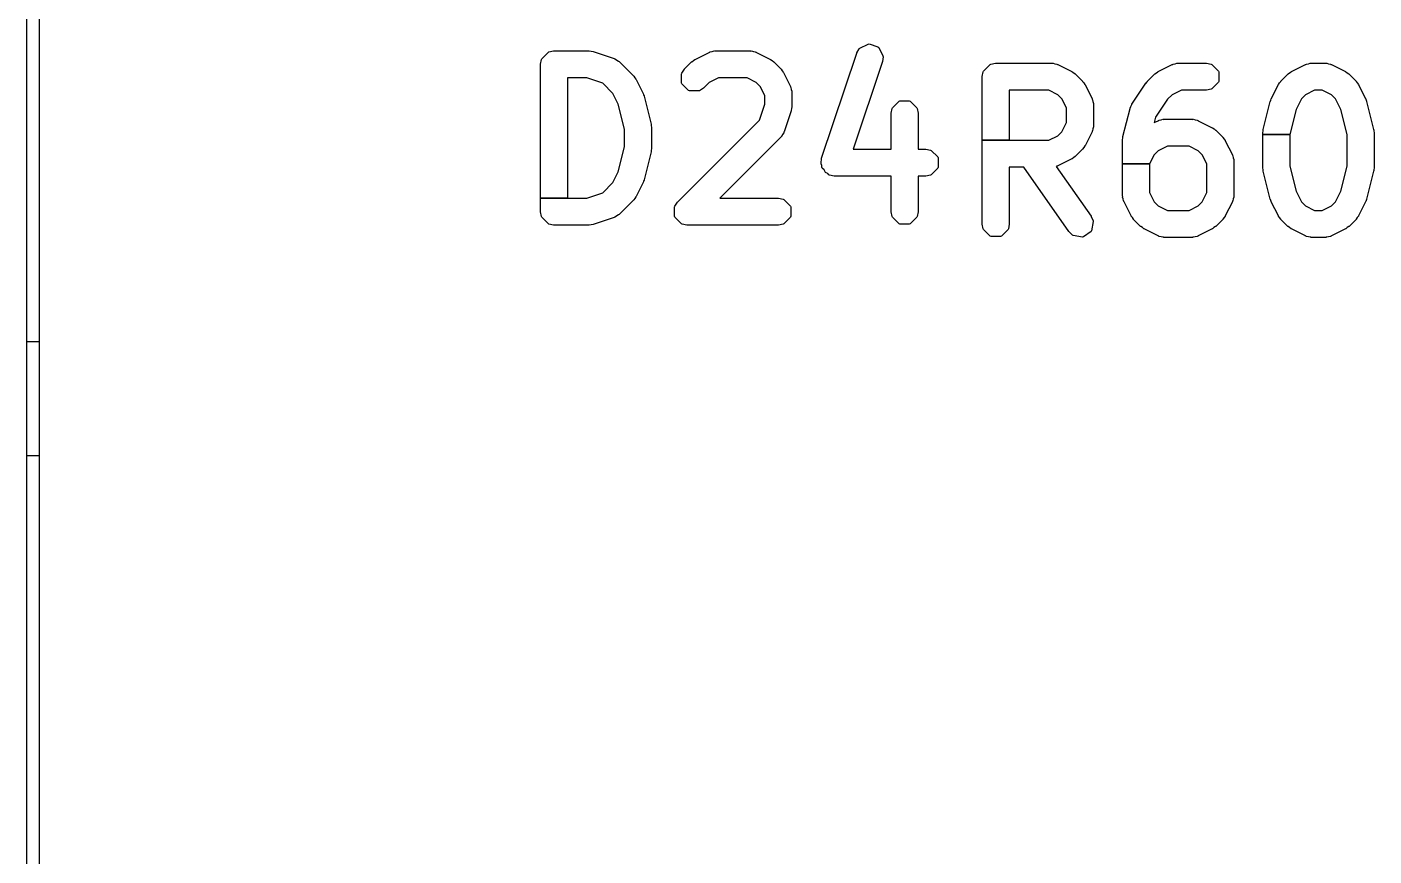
# Model space of a CAD drawing. Extents: x 29.4 to 66.2, y -106 to -17.8.
# Drawn here: x 30.17 to 35.66, y -28.2 to -24.82 of the extents above; entities that cross this region are included whole.
import ezdxf

# ---------------------------------------------------------------- set-up
doc = ezdxf.new("R2010")
doc.units = 0
doc.layers.add('BLACK', color=7, linetype='CONTINUOUS')

msp = doc.modelspace()

# ---------------------------------------------------------------- linework, layer by layer
at = {"layer": 'BLACK', "linetype": 'CONTINUOUS'}
for p, q in [((30.175, -88.960352), (30.175, -21)), ((30.225, -21.009494), (30.225, -88.957463)), ((33.555364, -24.925513), (33.565025, -24.908565)), ((33.565025, -24.908565), (33.567133, -24.906569)), ((33.567133, -24.906569), (33.601362, -24.889454)), ((33.601362, -24.889454), (33.605179, -24.889183)), ((33.605179, -24.889183), (33.641483, -24.901285)), ((33.641483, -24.901285), (33.644374, -24.903792)), ((33.644374, -24.903792), (33.661488, -24.93802)), ((32.266524, -24.971396), (32.27033, -24.952262)), ((32.27033, -24.952262), (32.271698, -24.949701)), ((32.271698, -24.949701), (32.298758, -24.922641)), ((32.298758, -24.922641), (32.301319, -24.921273)), ((32.301319, -24.921273), (32.320453, -24.917467)), ((32.320453, -24.917467), (32.321428, -24.917371)), ((32.321428, -24.917371), (32.464285, -24.917371)), ((32.464285, -24.917371), (32.46526, -24.917467)), ((32.46526, -24.917467), (32.472943, -24.918994)), ((32.472943, -24.918994), (32.480722, -24.919976)), ((32.480722, -24.919976), (32.481677, -24.920194)), ((32.481677, -24.920194), (32.567391, -24.948765)), ((32.567391, -24.948765), (32.568286, -24.949164)), ((32.568286, -24.949164), (32.569512, -24.949863)), ((32.569512, -24.949863), (32.571911, -24.950591)), ((32.571911, -24.950591), (32.578423, -24.954942)), ((32.578423, -24.954942), (32.585234, -24.958825)), ((32.585234, -24.958825), (32.586957, -24.960644)), ((32.586957, -24.960644), (32.588132, -24.96143)), ((32.588132, -24.96143), (32.58889, -24.962051)), ((32.58889, -24.962051), (32.646033, -25.019193)), ((32.853965, -24.990623), (32.882537, -24.962051)), ((32.882537, -24.962051), (32.883295, -24.96143)), ((32.883295, -24.96143), (32.88981, -24.957075)), ((32.88981, -24.957075), (32.896003, -24.95227)), ((32.896003, -24.95227), (32.896832, -24.951748)), ((32.896832, -24.951748), (32.953975, -24.923177)), ((32.953975, -24.923177), (32.954889, -24.922827)), ((32.954889, -24.922827), (32.95625, -24.922453)), ((32.95625, -24.922453), (32.958461, -24.921273)), ((32.958461, -24.921273), (32.966144, -24.919744)), ((32.966144, -24.919744), (32.973707, -24.917674)), ((32.973707, -24.917674), (32.976211, -24.917742)), ((32.976211, -24.917742), (32.977597, -24.917467)), ((32.977597, -24.917467), (32.978571, -24.917371)), ((32.978571, -24.917371), (33.121428, -24.917371)), ((33.121428, -24.917371), (33.122402, -24.917467)), ((33.122402, -24.917467), (33.123787, -24.917742)), ((33.123787, -24.917742), (33.126292, -24.917674)), ((33.126292, -24.917674), (33.133853, -24.919744)), ((33.133853, -24.919744), (33.141538, -24.921273)), ((33.141538, -24.921273), (33.143748, -24.922454)), ((33.143748, -24.922454), (33.145109, -24.922827)), ((33.145109, -24.922827), (33.146024, -24.923177)), ((33.146024, -24.923177), (33.203168, -24.951749)), ((33.203168, -24.951749), (33.203998, -24.952271)), ((33.203998, -24.952271), (33.210191, -24.957077)), ((33.210191, -24.957077), (33.216705, -24.96143)), ((33.216705, -24.96143), (33.217463, -24.962052)), ((33.217463, -24.962052), (33.246034, -24.990624)), ((33.412108, -25.354979), (33.554965, -24.926408)), ((33.659319, -24.961193), (33.540593, -25.317371)), ((33.554965, -24.926408), (33.555364, -24.925513)), ((33.659537, -24.960237), (33.659319, -24.961193)), ((33.661977, -24.940881), (33.659537, -24.960237)), ((33.661488, -24.93802), (33.661977, -24.940881)), ((32.266428, -24.972371), (32.266524, -24.971396)), ((32.266428, -25.517371), (32.266428, -24.972371)), ((32.646033, -25.019193), (32.646654, -25.019951)), ((32.646654, -25.019951), (32.651007, -25.026465)), ((32.841662, -25.01038), (32.842505, -25.007602)), ((32.841662, -25.048648), (32.841662, -25.01038)), ((32.842505, -25.007602), (32.853344, -24.991381)), ((32.853344, -24.991381), (32.853965, -24.990623)), ((33.246034, -24.990624), (33.246655, -24.991381)), ((33.246655, -24.991381), (33.251006, -24.997893)), ((33.251006, -24.997893), (33.255814, -25.004088)), ((33.255814, -25.004088), (33.256336, -25.004918)), ((33.256336, -25.004918), (33.284907, -25.062061)), ((34.066524, -25.021396), (34.07033, -25.002262)), ((34.07033, -25.002262), (34.071698, -24.999701)), ((34.071698, -24.999701), (34.098758, -24.972641)), ((34.098758, -24.972641), (34.101319, -24.971273)), ((34.101319, -24.971273), (34.120453, -24.967467)), ((34.120453, -24.967467), (34.121428, -24.967371)), ((34.121428, -24.967371), (34.349999, -24.967371)), ((34.349999, -24.967371), (34.350973, -24.967467)), ((34.350973, -24.967467), (34.352358, -24.967742)), ((34.352358, -24.967742), (34.354863, -24.967674)), ((34.354863, -24.967674), (34.362424, -24.969744)), ((34.362424, -24.969744), (34.370109, -24.971273)), ((34.370109, -24.971273), (34.372319, -24.972454)), ((34.372319, -24.972454), (34.37368, -24.972827)), ((34.37368, -24.972827), (34.374595, -24.973177)), ((34.374595, -24.973177), (34.431739, -25.001749)), ((34.431739, -25.001749), (34.432569, -25.002271)), ((34.432569, -25.002271), (34.438762, -25.007077)), ((34.438762, -25.007077), (34.445276, -25.01143)), ((34.445276, -25.01143), (34.446034, -25.012052)), ((34.446034, -25.012052), (34.474605, -25.040624)), ((34.739679, -25.040624), (34.76825, -25.012052)), ((34.76825, -25.012052), (34.769008, -25.01143)), ((34.769008, -25.01143), (34.775526, -25.007073)), ((34.775526, -25.007073), (34.781717, -25.00227)), ((34.781717, -25.00227), (34.782546, -25.001748)), ((34.782546, -25.001748), (34.839689, -24.973177)), ((34.839689, -24.973177), (34.840603, -24.972827)), ((34.840603, -24.972827), (34.841964, -24.972453)), ((34.841964, -24.972453), (34.844175, -24.971273)), ((34.844175, -24.971273), (34.851858, -24.969744)), ((34.851858, -24.969744), (34.859421, -24.967674)), ((34.859421, -24.967674), (34.861925, -24.967742)), ((34.861925, -24.967742), (34.863311, -24.967467)), ((34.863311, -24.967467), (34.864285, -24.967371)), ((34.864285, -24.967371), (34.978571, -24.967371)), ((34.978571, -24.967371), (34.979546, -24.967467)), ((34.979546, -24.967467), (34.99868, -24.971273)), ((34.99868, -24.971273), (35.001241, -24.972641)), ((35.001241, -24.972641), (35.028301, -24.999701)), ((35.028301, -24.999701), (35.029765, -25.003237)), ((35.029765, -25.003237), (35.029765, -25.041505)), ((35.282537, -25.040623), (35.311109, -25.012051)), ((35.311109, -25.012051), (35.311866, -25.01143)), ((35.311866, -25.01143), (35.318386, -25.007071)), ((35.318386, -25.007071), (35.324574, -25.002271)), ((35.324574, -25.002271), (35.325403, -25.001749)), ((35.325403, -25.001749), (35.382546, -24.973178)), ((35.382546, -24.973178), (35.38346, -24.972828)), ((35.38346, -24.972828), (35.384818, -24.972455)), ((35.384818, -24.972455), (35.387032, -24.971273)), ((35.387032, -24.971273), (35.39472, -24.969743)), ((35.39472, -24.969743), (35.402278, -24.967674)), ((35.402278, -24.967674), (35.404782, -24.967742)), ((35.404782, -24.967742), (35.406168, -24.967467)), ((35.406168, -24.967467), (35.407142, -24.967371)), ((35.407142, -24.967371), (35.464285, -24.967371)), ((35.464285, -24.967371), (35.465259, -24.967467)), ((35.465259, -24.967467), (35.466644, -24.967742)), ((35.466644, -24.967742), (35.469149, -24.967674)), ((35.469149, -24.967674), (35.47671, -24.969744)), ((35.47671, -24.969744), (35.484395, -24.971273)), ((35.484395, -24.971273), (35.486605, -24.972454)), ((35.486605, -24.972454), (35.487966, -24.972827)), ((35.487966, -24.972827), (35.488881, -24.973177)), ((35.488881, -24.973177), (35.546025, -25.001749)), ((35.546025, -25.001749), (35.546854, -25.002271)), ((35.546854, -25.002271), (35.553046, -25.007076)), ((35.553046, -25.007076), (35.559561, -25.01143)), ((35.559561, -25.01143), (35.560319, -25.012051)), ((35.560319, -25.012051), (35.588891, -25.040623)), ((32.455362, -25.027371), (32.376428, -25.027371)), ((32.376428, -25.027371), (32.376428, -25.517371)), ((32.520288, -25.049012), (32.455362, -25.027371)), ((32.561939, -25.090663), (32.520288, -25.049012)), ((32.651007, -25.026465), (32.655814, -25.032659)), ((32.655814, -25.032659), (32.656336, -25.033489)), ((32.656336, -25.033489), (32.684907, -25.090632)), ((32.843126, -25.052184), (32.841662, -25.048648)), ((32.870186, -25.079244), (32.843126, -25.052184)), ((32.930989, -25.069026), (32.914768, -25.079865)), ((32.931747, -25.068405), (32.930989, -25.069026)), ((32.954008, -25.046144), (32.931747, -25.068405)), ((32.991554, -25.027371), (32.954008, -25.046144)), ((33.108444, -25.027371), (32.991554, -25.027371)), ((33.145989, -25.046143), (33.108444, -25.027371)), ((33.161938, -25.062092), (33.145989, -25.046143)), ((33.180713, -25.09964), (33.161938, -25.062092)), ((33.284907, -25.062061), (33.285258, -25.062977)), ((33.285258, -25.062977), (33.28563, -25.064338)), ((33.28563, -25.064338), (33.286811, -25.066548)), ((33.286811, -25.066548), (33.28834, -25.074237)), ((33.28834, -25.074237), (33.290409, -25.081792)), ((34.066428, -25.022371), (34.066524, -25.021396)), ((34.066428, -25.281657), (34.066428, -25.022371)), ((34.474605, -25.040624), (34.475226, -25.041381)), ((34.475226, -25.041381), (34.479576, -25.047893)), ((34.479576, -25.047893), (34.484384, -25.054087)), ((34.484384, -25.054087), (34.484906, -25.054917)), ((34.484906, -25.054917), (34.513478, -25.11206)), ((34.675666, -25.134719), (34.732809, -25.049005)), ((34.732809, -25.049005), (34.733429, -25.048248)), ((34.733429, -25.048248), (34.736576, -25.045092)), ((34.736576, -25.045092), (34.739058, -25.04138)), ((34.739058, -25.04138), (34.739679, -25.040624)), ((34.99868, -25.073469), (34.979546, -25.077275)), ((35.001241, -25.072101), (34.99868, -25.073469)), ((35.028301, -25.045041), (35.001241, -25.072101)), ((35.029765, -25.041505), (35.028301, -25.045041)), ((35.243663, -25.112061), (35.272235, -25.054917)), ((35.272235, -25.054917), (35.272757, -25.054088)), ((35.272757, -25.054088), (35.277557, -25.0479)), ((35.277557, -25.0479), (35.281916, -25.04138)), ((35.281916, -25.04138), (35.282537, -25.040623)), ((35.588891, -25.040623), (35.589512, -25.041381)), ((35.589512, -25.041381), (35.59386, -25.047888)), ((35.59386, -25.047888), (35.598672, -25.054088)), ((35.598672, -25.054088), (35.599194, -25.054918)), ((35.599194, -25.054918), (35.627765, -25.112061)), ((32.583818, -25.134422), (32.561939, -25.090663)), ((32.684907, -25.090632), (32.685258, -25.091548)), ((32.685258, -25.091548), (32.686588, -25.096409)), ((32.686588, -25.096409), (32.688741, -25.100965)), ((32.688741, -25.100965), (32.689071, -25.101888)), ((32.689071, -25.101888), (32.717643, -25.216174)), ((32.873722, -25.080708), (32.870186, -25.079244)), ((32.91199, -25.080708), (32.873722, -25.080708)), ((32.914768, -25.079865), (32.91199, -25.080708)), ((33.180713, -25.134876), (33.180713, -25.09964)), ((33.290409, -25.081792), (33.29034, -25.084294)), ((33.29034, -25.084294), (33.290617, -25.085681)), ((33.290617, -25.085681), (33.290713, -25.086657)), ((33.290713, -25.086657), (33.290713, -25.1438)), ((33.70027, -25.149701), (33.72733, -25.122641)), ((33.72733, -25.122641), (33.730866, -25.121177)), ((33.730866, -25.121177), (33.769134, -25.121177)), ((33.769134, -25.121177), (33.77267, -25.122641)), ((33.77267, -25.122641), (33.79973, -25.149701)), ((34.337015, -25.077371), (34.176428, -25.077371)), ((34.176428, -25.077371), (34.176428, -25.281657)), ((34.37456, -25.096143), (34.337015, -25.077371)), ((34.390511, -25.112093), (34.37456, -25.096143)), ((34.409285, -25.14964), (34.390511, -25.112093)), ((34.513478, -25.11206), (34.513829, -25.112976)), ((34.513829, -25.112976), (34.514201, -25.114335)), ((34.514201, -25.114335), (34.515383, -25.116548)), ((34.515383, -25.116548), (34.516912, -25.124238)), ((34.516912, -25.124238), (34.518981, -25.131791)), ((34.821314, -25.114551), (34.772475, -25.187808)), ((34.839722, -25.096143), (34.821314, -25.114551)), ((34.877268, -25.077371), (34.839722, -25.096143)), ((34.978571, -25.077371), (34.877268, -25.077371)), ((34.979546, -25.077275), (34.978571, -25.077371)), ((35.210927, -25.237602), (35.239499, -25.123317)), ((35.239499, -25.123317), (35.239829, -25.122395)), ((35.239829, -25.122395), (35.241981, -25.117838)), ((35.241981, -25.117838), (35.243313, -25.112976)), ((35.243313, -25.112976), (35.243663, -25.112061)), ((35.36663, -25.112091), (35.34475, -25.155852)), ((35.382578, -25.096144), (35.36663, -25.112091)), ((35.420125, -25.077371), (35.382578, -25.096144)), ((35.451301, -25.077371), (35.420125, -25.077371)), ((35.488848, -25.096144), (35.451301, -25.077371)), ((35.504798, -25.112094), (35.488848, -25.096144)), ((35.526676, -25.155851), (35.504798, -25.112094)), ((35.627765, -25.112061), (35.628116, -25.112977)), ((35.628116, -25.112977), (35.629446, -25.117839)), ((35.629446, -25.117839), (35.631599, -25.122394)), ((35.631599, -25.122394), (35.631929, -25.123317)), ((35.631929, -25.123317), (35.6605, -25.237602)), ((32.609285, -25.236286), (32.583818, -25.134422)), ((33.159071, -25.199801), (33.180713, -25.134876)), ((33.28789, -25.161193), (33.259319, -25.246906)), ((33.288108, -25.160237), (33.28789, -25.161193)), ((33.289087, -25.152461), (33.288108, -25.160237)), ((33.290617, -25.144776), (33.289087, -25.152461)), ((33.290713, -25.1438), (33.290617, -25.144776)), ((33.695, -25.172371), (33.695096, -25.171396)), ((33.695, -25.317371), (33.695, -25.172371)), ((33.695096, -25.171396), (33.698902, -25.152262)), ((33.698902, -25.152262), (33.70027, -25.149701)), ((33.79973, -25.149701), (33.801098, -25.152262)), ((33.801098, -25.152262), (33.804904, -25.171396)), ((33.804904, -25.171396), (33.805, -25.172371)), ((33.805, -25.172371), (33.805, -25.317371)), ((34.409285, -25.209386), (34.409285, -25.14964)), ((34.518981, -25.131791), (34.518912, -25.134293)), ((34.518912, -25.134293), (34.519189, -25.135681)), ((34.519189, -25.135681), (34.519285, -25.136657)), ((34.519285, -25.136657), (34.519285, -25.222371)), ((34.639498, -25.266174), (34.66807, -25.151888)), ((34.66807, -25.151888), (34.6684, -25.150966)), ((34.6684, -25.150966), (34.671994, -25.143356)), ((34.671994, -25.143356), (34.675205, -25.135584)), ((34.675205, -25.135584), (34.675666, -25.134719)), ((35.34475, -25.155852), (35.319285, -25.257714)), ((35.552142, -25.257713), (35.526676, -25.155851)), ((32.609285, -25.308454), (32.609285, -25.236286)), ((32.717643, -25.216174), (32.717786, -25.217145)), ((32.717786, -25.217145), (32.718064, -25.222889)), ((32.718064, -25.222889), (32.719189, -25.228538)), ((32.719189, -25.228538), (32.719285, -25.229514)), ((32.719285, -25.229514), (32.719285, -25.315228)), ((32.825394, -25.53348), (33.159071, -25.199801)), ((34.390511, -25.246933), (34.409285, -25.209386)), ((34.516912, -25.234788), (34.515383, -25.24248)), ((34.518981, -25.227237), (34.516912, -25.234788)), ((34.519189, -25.223347), (34.518912, -25.224733)), ((34.518912, -25.224733), (34.518981, -25.227237)), ((34.519285, -25.222371), (34.519189, -25.223347)), ((34.772475, -25.187808), (34.767053, -25.209494)), ((34.767053, -25.209494), (34.782545, -25.201749)), ((34.782545, -25.201749), (34.783459, -25.201399)), ((34.783459, -25.201399), (34.784819, -25.201026)), ((34.784819, -25.201026), (34.787032, -25.199844)), ((34.787032, -25.199844), (34.79473, -25.198312)), ((34.79473, -25.198312), (34.802277, -25.196246)), ((34.802277, -25.196246), (34.804781, -25.196313)), ((34.804781, -25.196313), (34.806168, -25.196038)), ((34.806168, -25.196038), (34.807142, -25.195942)), ((34.807142, -25.195942), (34.921428, -25.195942)), ((34.921428, -25.195942), (34.922402, -25.196038)), ((34.922402, -25.196038), (34.923784, -25.196312)), ((34.923784, -25.196312), (34.926294, -25.196246)), ((34.926294, -25.196246), (34.933842, -25.198313)), ((34.933842, -25.198313), (34.941538, -25.199844)), ((34.941538, -25.199844), (34.943751, -25.201026)), ((34.943751, -25.201026), (34.94511, -25.201399)), ((34.94511, -25.201399), (34.946025, -25.201749)), ((34.946025, -25.201749), (35.003168, -25.230321)), ((35.003168, -25.230321), (35.003997, -25.230843)), ((35.003997, -25.230843), (35.010189, -25.235648)), ((35.010189, -25.235648), (35.016704, -25.240002)), ((35.016704, -25.240002), (35.017461, -25.240623)), ((35.017461, -25.240623), (35.046032, -25.269193)), ((35.210504, -25.244318), (35.210784, -25.238572)), ((35.210784, -25.238572), (35.210927, -25.237602)), ((35.6605, -25.237602), (35.660643, -25.238573)), ((35.660643, -25.238573), (35.660921, -25.244317)), ((33.246033, -25.268405), (32.997067, -25.517371)), ((33.246655, -25.267645), (33.246033, -25.268405)), ((33.247435, -25.266475), (33.246655, -25.267645)), ((33.249259, -25.26475), (33.247435, -25.266475)), ((33.253143, -25.257934), (33.249259, -25.26475)), ((33.257493, -25.251426), (33.253143, -25.257934)), ((33.25822, -25.249027), (33.257493, -25.251426)), ((33.25892, -25.247801), (33.25822, -25.249027)), ((33.259319, -25.246906), (33.25892, -25.247801)), ((34.066428, -25.622371), (34.066428, -25.281657)), ((34.066428, -25.281657), (34.176428, -25.281657)), ((34.176428, -25.281657), (34.066428, -25.281657)), ((34.176428, -25.281657), (34.337016, -25.281657)), ((34.337016, -25.281657), (34.374561, -25.262883)), ((34.374561, -25.262883), (34.390511, -25.246933)), ((34.513478, -25.246968), (34.484906, -25.304111)), ((34.513829, -25.246051), (34.513478, -25.246968)), ((34.514201, -25.244687), (34.513829, -25.246051)), ((34.515383, -25.24248), (34.514201, -25.244687)), ((34.637856, -25.279514), (34.637952, -25.278539)), ((34.637856, -25.37821), (34.637856, -25.279514)), ((34.637952, -25.278539), (34.639075, -25.27289)), ((34.639075, -25.27289), (34.639355, -25.267144)), ((34.639355, -25.267144), (34.639498, -25.266174)), ((35.046032, -25.269193), (35.046654, -25.269951)), ((35.046654, -25.269951), (35.051007, -25.276465)), ((35.051007, -25.276465), (35.055814, -25.282659)), ((35.055814, -25.282659), (35.056336, -25.283489)), ((35.056336, -25.283489), (35.084907, -25.340632)), ((35.209285, -25.250942), (35.209381, -25.249967)), ((35.209285, -25.257714), (35.209285, -25.250942)), ((35.209285, -25.3938), (35.209285, -25.257714)), ((35.209285, -25.257714), (35.319285, -25.257714)), ((35.319285, -25.257714), (35.209285, -25.257714)), ((35.209381, -25.249967), (35.210504, -25.244318)), ((35.319285, -25.257714), (35.319285, -25.387027)), ((35.552142, -25.387029), (35.552142, -25.257713)), ((35.660921, -25.244317), (35.662046, -25.249966)), ((35.662046, -25.249966), (35.662142, -25.250942)), ((35.662142, -25.250942), (35.662142, -25.3938)), ((32.583818, -25.410318), (32.609285, -25.308454)), ((32.717643, -25.328568), (32.689071, -25.442854)), ((32.717786, -25.327597), (32.717643, -25.328568)), ((32.718064, -25.321851), (32.717786, -25.327597)), ((32.719189, -25.316204), (32.718064, -25.321851)), ((32.719285, -25.315228), (32.719189, -25.316204)), ((33.540593, -25.317371), (33.695, -25.317371)), ((33.805, -25.317371), (33.835714, -25.317371)), ((33.835714, -25.317371), (33.836689, -25.317467)), ((33.836689, -25.317467), (33.855823, -25.321273)), ((33.855823, -25.321273), (33.858384, -25.322641)), ((33.858384, -25.322641), (33.885444, -25.349701)), ((33.885444, -25.349701), (33.886908, -25.353237)), ((34.445275, -25.347597), (34.438768, -25.351944)), ((34.446032, -25.346976), (34.445275, -25.347597)), ((34.474603, -25.318406), (34.446032, -25.346976)), ((34.475226, -25.317648), (34.474603, -25.318406)), ((34.479583, -25.311124), (34.475226, -25.317648)), ((34.484384, -25.304941), (34.479583, -25.311124)), ((34.484906, -25.304111), (34.484384, -25.304941)), ((34.766628, -25.340664), (34.747856, -25.37821)), ((34.782578, -25.324715), (34.766628, -25.340664)), ((34.820125, -25.305942), (34.782578, -25.324715)), ((34.908445, -25.305942), (34.820125, -25.305942)), ((34.94599, -25.324714), (34.908445, -25.305942)), ((34.961938, -25.340663), (34.94599, -25.324714)), ((34.980713, -25.378211), (34.961938, -25.340663)), ((35.084907, -25.340632), (35.085258, -25.341548)), ((35.085258, -25.341548), (35.08563, -25.342909)), ((35.08563, -25.342909), (35.086811, -25.345119)), ((35.086811, -25.345119), (35.08834, -25.352808)), ((33.40945, -25.37529), (33.41189, -25.355935)), ((33.409939, -25.378151), (33.40945, -25.37529)), ((33.413091, -25.384455), (33.409939, -25.378151)), ((33.41189, -25.355935), (33.412108, -25.354979)), ((33.413091, -25.391505), (33.413091, -25.384455)), ((33.414555, -25.395041), (33.413091, -25.391505)), ((33.422212, -25.402698), (33.414555, -25.395041)), ((33.427053, -25.41238), (33.422212, -25.402698)), ((33.885444, -25.395041), (33.858384, -25.422101)), ((33.886908, -25.391505), (33.885444, -25.395041)), ((33.886908, -25.353237), (33.886908, -25.391505)), ((34.235649, -25.391657), (34.176428, -25.391657)), ((34.176428, -25.391657), (34.176428, -25.622371)), ((34.419227, -25.653911), (34.235649, -25.391657)), ((34.370108, -25.387755), (34.367546, -25.388264)), ((34.367546, -25.388264), (34.509342, -25.59083)), ((34.372315, -25.386573), (34.370108, -25.387755)), ((34.373679, -25.386201), (34.372315, -25.386573)), ((34.374596, -25.38585), (34.373679, -25.386201)), ((34.431739, -25.357278), (34.374596, -25.38585)), ((34.432569, -25.356756), (34.431739, -25.357278)), ((34.438768, -25.351944), (34.432569, -25.356756)), ((34.637856, -25.508085), (34.637856, -25.37821)), ((34.637856, -25.37821), (34.747856, -25.37821)), ((34.747856, -25.37821), (34.637856, -25.37821)), ((34.747856, -25.37821), (34.747856, -25.495101)), ((34.980713, -25.495101), (34.980713, -25.378211)), ((35.08834, -25.352808), (35.090409, -25.360363)), ((35.090409, -25.360363), (35.09034, -25.362865)), ((35.09034, -25.362865), (35.090617, -25.364252)), ((35.090617, -25.364252), (35.090713, -25.365228)), ((35.090713, -25.365228), (35.090713, -25.508085)), ((35.209381, -25.394775), (35.209285, -25.3938)), ((35.210504, -25.400422), (35.209381, -25.394775)), ((35.210784, -25.40617), (35.210504, -25.400422)), ((35.319285, -25.387027), (35.34475, -25.488889)), ((35.526676, -25.488891), (35.552142, -25.387029)), ((35.660921, -25.400423), (35.660643, -25.406169)), ((35.662046, -25.394776), (35.660921, -25.400423)), ((35.662142, -25.3938), (35.662046, -25.394776)), ((32.520288, -25.495728), (32.561939, -25.454077)), ((32.561939, -25.454077), (32.583818, -25.410318)), ((32.684907, -25.45411), (32.656336, -25.511253)), ((32.685258, -25.453194), (32.684907, -25.45411)), ((32.686588, -25.448331), (32.685258, -25.453194)), ((32.688741, -25.443777), (32.686588, -25.448331)), ((32.689071, -25.442854), (32.688741, -25.443777)), ((33.429944, -25.414887), (33.427053, -25.41238)), ((33.436629, -25.417115), (33.429944, -25.414887)), ((33.441615, -25.422101), (33.436629, -25.417115)), ((33.444176, -25.423469), (33.441615, -25.422101)), ((33.46331, -25.427275), (33.444176, -25.423469)), ((33.464285, -25.427371), (33.46331, -25.427275)), ((33.695, -25.427371), (33.464285, -25.427371)), ((33.695, -25.572371), (33.695, -25.427371)), ((33.835714, -25.427371), (33.805, -25.427371)), ((33.805, -25.427371), (33.805, -25.572371)), ((33.836689, -25.427275), (33.835714, -25.427371)), ((33.855823, -25.423469), (33.836689, -25.427275)), ((33.858384, -25.422101), (33.855823, -25.423469)), ((35.210927, -25.40714), (35.210784, -25.40617)), ((35.239499, -25.521425), (35.210927, -25.40714)), ((35.6605, -25.40714), (35.631929, -25.521425)), ((35.660643, -25.406169), (35.6605, -25.40714)), ((32.455362, -25.517371), (32.520288, -25.495728)), ((32.655814, -25.512083), (32.651007, -25.518275)), ((32.656336, -25.511253), (32.655814, -25.512083)), ((34.637952, -25.509059), (34.637856, -25.508085)), ((34.638226, -25.510441), (34.637952, -25.509059)), ((34.63816, -25.512951), (34.638226, -25.510441)), ((34.640227, -25.520499), (34.63816, -25.512951)), ((34.747856, -25.495101), (34.766629, -25.532647)), ((34.961939, -25.532648), (34.980713, -25.495101)), ((35.090409, -25.51295), (35.08834, -25.520503)), ((35.090617, -25.509061), (35.09034, -25.510447)), ((35.09034, -25.510447), (35.090409, -25.51295)), ((35.090713, -25.508085), (35.090617, -25.509061)), ((35.34475, -25.488889), (35.36663, -25.532648)), ((35.504797, -25.532649), (35.526676, -25.488891)), ((32.266428, -25.572371), (32.266428, -25.517371)), ((32.266428, -25.517371), (32.376428, -25.517371)), ((32.376428, -25.517371), (32.266428, -25.517371)), ((32.376428, -25.517371), (32.455362, -25.517371)), ((32.646033, -25.525549), (32.58889, -25.582691)), ((32.646654, -25.524791), (32.646033, -25.525549)), ((32.651007, -25.518275), (32.646654, -25.524791)), ((32.813091, -25.553237), (32.813934, -25.550459)), ((32.813091, -25.591505), (32.813091, -25.553237)), ((32.813934, -25.550459), (32.824773, -25.534238)), ((32.824773, -25.534238), (32.825394, -25.53348)), ((32.997067, -25.517371), (33.235713, -25.517371)), ((33.235713, -25.517371), (33.236688, -25.517467)), ((33.236688, -25.517467), (33.255822, -25.521273)), ((33.255822, -25.521273), (33.258383, -25.522641)), ((33.258383, -25.522641), (33.285443, -25.549701)), ((33.285443, -25.549701), (33.286907, -25.553237)), ((33.286907, -25.553237), (33.286907, -25.591505)), ((34.641758, -25.528195), (34.640227, -25.520499)), ((34.64294, -25.530408), (34.641758, -25.528195)), ((34.643313, -25.531767), (34.64294, -25.530408)), ((34.643663, -25.532682), (34.643313, -25.531767)), ((34.672235, -25.589825), (34.643663, -25.532682)), ((34.766629, -25.532647), (34.782579, -25.548598)), ((34.782579, -25.548598), (34.820125, -25.567371)), ((34.820125, -25.567371), (34.908444, -25.567371)), ((34.908444, -25.567371), (34.945989, -25.548598)), ((34.945989, -25.548598), (34.961939, -25.532648)), ((35.084907, -25.532681), (35.056336, -25.589824)), ((35.085258, -25.531764), (35.084907, -25.532681)), ((35.085631, -25.530399), (35.085258, -25.531764)), ((35.086811, -25.528194), (35.085631, -25.530399)), ((35.08834, -25.520503), (35.086811, -25.528194)), ((35.239829, -25.522348), (35.239499, -25.521425)), ((35.241981, -25.526905), (35.239829, -25.522348)), ((35.243313, -25.531766), (35.241981, -25.526905)), ((35.243663, -25.532681), (35.243313, -25.531766)), ((35.272235, -25.589825), (35.243663, -25.532681)), ((35.36663, -25.532648), (35.382581, -25.548599)), ((35.382581, -25.548599), (35.420125, -25.567371)), ((35.420125, -25.567371), (35.451301, -25.567371)), ((35.451301, -25.567371), (35.48885, -25.548595)), ((35.48885, -25.548595), (35.504797, -25.532649)), ((35.627765, -25.532681), (35.599194, -25.589824)), ((35.628116, -25.531765), (35.627765, -25.532681)), ((35.629446, -25.526903), (35.628116, -25.531765)), ((35.631599, -25.522349), (35.629446, -25.526903)), ((35.631929, -25.521425), (35.631599, -25.522349)), ((32.266524, -25.573346), (32.266428, -25.572371)), ((32.27033, -25.59248), (32.266524, -25.573346)), ((32.271698, -25.595041), (32.27033, -25.59248)), ((32.298758, -25.622101), (32.271698, -25.595041)), ((32.301319, -25.623469), (32.298758, -25.622101)), ((32.320453, -25.627275), (32.301319, -25.623469)), ((32.480721, -25.624766), (32.472947, -25.625745)), ((32.481677, -25.624548), (32.480721, -25.624766)), ((32.567391, -25.595977), (32.481677, -25.624548)), ((32.568286, -25.595578), (32.567391, -25.595977)), ((32.569512, -25.594878), (32.568286, -25.595578)), ((32.571911, -25.594151), (32.569512, -25.594878)), ((32.578423, -25.589798), (32.571911, -25.594151)), ((32.585234, -25.585917), (32.578423, -25.589798)), ((32.586955, -25.584097), (32.585234, -25.585917)), ((32.588131, -25.583313), (32.586955, -25.584097)), ((32.58889, -25.582691), (32.588131, -25.583313)), ((32.814555, -25.595041), (32.813091, -25.591505)), ((32.841615, -25.622101), (32.814555, -25.595041)), ((32.844176, -25.623469), (32.841615, -25.622101)), ((32.86331, -25.627275), (32.844176, -25.623469)), ((33.255822, -25.623469), (33.236688, -25.627275)), ((33.258383, -25.622101), (33.255822, -25.623469)), ((33.285443, -25.595041), (33.258383, -25.622101)), ((33.286907, -25.591505), (33.285443, -25.595041)), ((33.695096, -25.573346), (33.695, -25.572371)), ((33.698902, -25.59248), (33.695096, -25.573346)), ((33.70027, -25.595041), (33.698902, -25.59248)), ((33.72733, -25.622101), (33.70027, -25.595041)), ((33.730866, -25.623565), (33.72733, -25.622101)), ((33.769134, -25.623565), (33.730866, -25.623565)), ((33.77267, -25.622101), (33.769134, -25.623565)), ((33.79973, -25.595041), (33.77267, -25.622101)), ((33.801098, -25.59248), (33.79973, -25.595041)), ((33.804904, -25.573346), (33.801098, -25.59248)), ((33.805, -25.572371), (33.804904, -25.573346)), ((34.066524, -25.623346), (34.066428, -25.622371)), ((34.07033, -25.64248), (34.066524, -25.623346)), ((34.176332, -25.623346), (34.172526, -25.64248)), ((34.176428, -25.622371), (34.176332, -25.623346)), ((34.509342, -25.59083), (34.509823, -25.591684)), ((34.509823, -25.591684), (34.517678, -25.609542)), ((34.518025, -25.612424), (34.511374, -25.650111)), ((34.517678, -25.609542), (34.518025, -25.612424)), ((34.672757, -25.590655), (34.672235, -25.589825)), ((34.677563, -25.596847), (34.672757, -25.590655)), ((34.681915, -25.603361), (34.677563, -25.596847)), ((34.682536, -25.604118), (34.681915, -25.603361)), ((34.711107, -25.63269), (34.682536, -25.604118)), ((35.046034, -25.604118), (35.017463, -25.63269)), ((35.046656, -25.603361), (35.046034, -25.604118)), ((35.051013, -25.596837), (35.046656, -25.603361)), ((35.055814, -25.590654), (35.051013, -25.596837)), ((35.056336, -25.589824), (35.055814, -25.590654)), ((35.272757, -25.590654), (35.272235, -25.589825)), ((35.277562, -25.596846), (35.272757, -25.590654)), ((35.281916, -25.603361), (35.277562, -25.596846)), ((35.282537, -25.604119), (35.281916, -25.603361)), ((35.311109, -25.632691), (35.282537, -25.604119)), ((35.588891, -25.604119), (35.560319, -25.632691)), ((35.589512, -25.603361), (35.588891, -25.604119)), ((35.59386, -25.596852), (35.589512, -25.603361)), ((35.598672, -25.590654), (35.59386, -25.596852)), ((35.599194, -25.589824), (35.598672, -25.590654)), ((32.321428, -25.627371), (32.320453, -25.627275)), ((32.464285, -25.627371), (32.321428, -25.627371)), ((32.465261, -25.627275), (32.464285, -25.627371)), ((32.472947, -25.625745), (32.465261, -25.627275)), ((32.864285, -25.627371), (32.86331, -25.627275)), ((33.235713, -25.627371), (32.864285, -25.627371)), ((33.236688, -25.627275), (33.235713, -25.627371)), ((34.071698, -25.645041), (34.07033, -25.64248)), ((34.098758, -25.672101), (34.071698, -25.645041)), ((34.102294, -25.673565), (34.098758, -25.672101)), ((34.140562, -25.673565), (34.102294, -25.673565)), ((34.144098, -25.672101), (34.140562, -25.673565)), ((34.171158, -25.645041), (34.144098, -25.672101)), ((34.172526, -25.64248), (34.171158, -25.645041)), ((34.419865, -25.654655), (34.419227, -25.653911)), ((34.433956, -25.668147), (34.419865, -25.654655)), ((34.436545, -25.66946), (34.433956, -25.668147)), ((34.474231, -25.676111), (34.436545, -25.66946)), ((34.477967, -25.675283), (34.474231, -25.676111)), ((34.509317, -25.653338), (34.477967, -25.675283)), ((34.511374, -25.650111), (34.509317, -25.653338)), ((34.711865, -25.633312), (34.711107, -25.63269)), ((34.718383, -25.637667), (34.711865, -25.633312)), ((34.724574, -25.642472), (34.718383, -25.637667)), ((34.725403, -25.642994), (34.724574, -25.642472)), ((34.782546, -25.671565), (34.725403, -25.642994)), ((34.783462, -25.671916), (34.782546, -25.671565)), ((34.784823, -25.672288), (34.783462, -25.671916)), ((34.787033, -25.673469), (34.784823, -25.672288)), ((34.794722, -25.674998), (34.787033, -25.673469)), ((34.802277, -25.677067), (34.794722, -25.674998)), ((34.804779, -25.676998), (34.802277, -25.677067)), ((34.806166, -25.677275), (34.804779, -25.676998)), ((34.807142, -25.677371), (34.806166, -25.677275)), ((34.921428, -25.677371), (34.807142, -25.677371)), ((34.922404, -25.677275), (34.921428, -25.677371)), ((34.92379, -25.676998), (34.922404, -25.677275)), ((34.926293, -25.677067), (34.92379, -25.676998)), ((34.933846, -25.674998), (34.926293, -25.677067)), ((34.941537, -25.673469), (34.933846, -25.674998)), ((34.943742, -25.672289), (34.941537, -25.673469)), ((34.945107, -25.671916), (34.943742, -25.672289)), ((34.946024, -25.671565), (34.945107, -25.671916)), ((35.003168, -25.642993), (34.946024, -25.671565)), ((35.003998, -25.642471), (35.003168, -25.642993)), ((35.010181, -25.63767), (35.003998, -25.642471)), ((35.016705, -25.633313), (35.010181, -25.63767)), ((35.017463, -25.63269), (35.016705, -25.633313)), ((35.311867, -25.633312), (35.311109, -25.632691)), ((35.31838, -25.637664), (35.311867, -25.633312)), ((35.324574, -25.642471), (35.31838, -25.637664)), ((35.325403, -25.642993), (35.324574, -25.642471)), ((35.382546, -25.671564), (35.325403, -25.642993)), ((35.383462, -25.671914), (35.382546, -25.671564)), ((35.384815, -25.672284), (35.383462, -25.671914)), ((35.387033, -25.673469), (35.384815, -25.672284)), ((35.394727, -25.674999), (35.387033, -25.673469)), ((35.402277, -25.677067), (35.394727, -25.674999)), ((35.404779, -25.676998), (35.402277, -25.677067)), ((35.406166, -25.677275), (35.404779, -25.676998)), ((35.407142, -25.677371), (35.406166, -25.677275)), ((35.464285, -25.677371), (35.407142, -25.677371)), ((35.465261, -25.677275), (35.464285, -25.677371)), ((35.466647, -25.676998), (35.465261, -25.677275)), ((35.46915, -25.677067), (35.466647, -25.676998)), ((35.476703, -25.674998), (35.46915, -25.677067)), ((35.484394, -25.673469), (35.476703, -25.674998)), ((35.486599, -25.672289), (35.484394, -25.673469)), ((35.487964, -25.671916), (35.486599, -25.672289)), ((35.488881, -25.671565), (35.487964, -25.671916)), ((35.546025, -25.642993), (35.488881, -25.671565)), ((35.546855, -25.642471), (35.546025, -25.642993)), ((35.553054, -25.637659), (35.546855, -25.642471)), ((35.559561, -25.633312), (35.553054, -25.637659)), ((35.560319, -25.632691), (35.559561, -25.633312)), ((30.175, -26.5684), (30.175, -26.1016)), ((30.175, -26.1016), (30.225, -26.1016)), ((30.225, -26.1016), (30.225, -26.5684)), ((30.225, -26.5684), (30.175, -26.5684))]:
    msp.add_line(p, q, dxfattribs=at)

doc.saveas('drawing.dxf')
